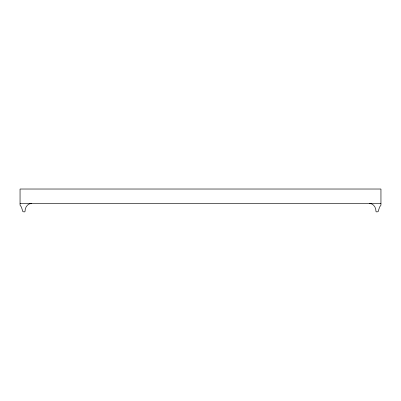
<?xml version="1.0" encoding="UTF-8"?>
<svg xmlns="http://www.w3.org/2000/svg" width="401" height="401" viewBox="0 0 401 401"><rect width="100%" height="100%" fill="white"/><g stroke="black" fill="none" stroke-linecap="round" stroke-linejoin="round"><path stroke-width="0.6" d="M31.649 203.462C27.343 203.452 24.942 207.638 25.007 211.548L24.175 211.974L22.842 211.578L21.433 207.122L20.05 205.142L20.05 189.026L380.95 189.026L380.95 205.142L379.567 207.122L378.158 211.578L376.825 211.974L375.993 211.548C376.058 207.638 373.657 203.452 369.351 203.462M20.05 203.462L380.95 203.462"/></g></svg>
